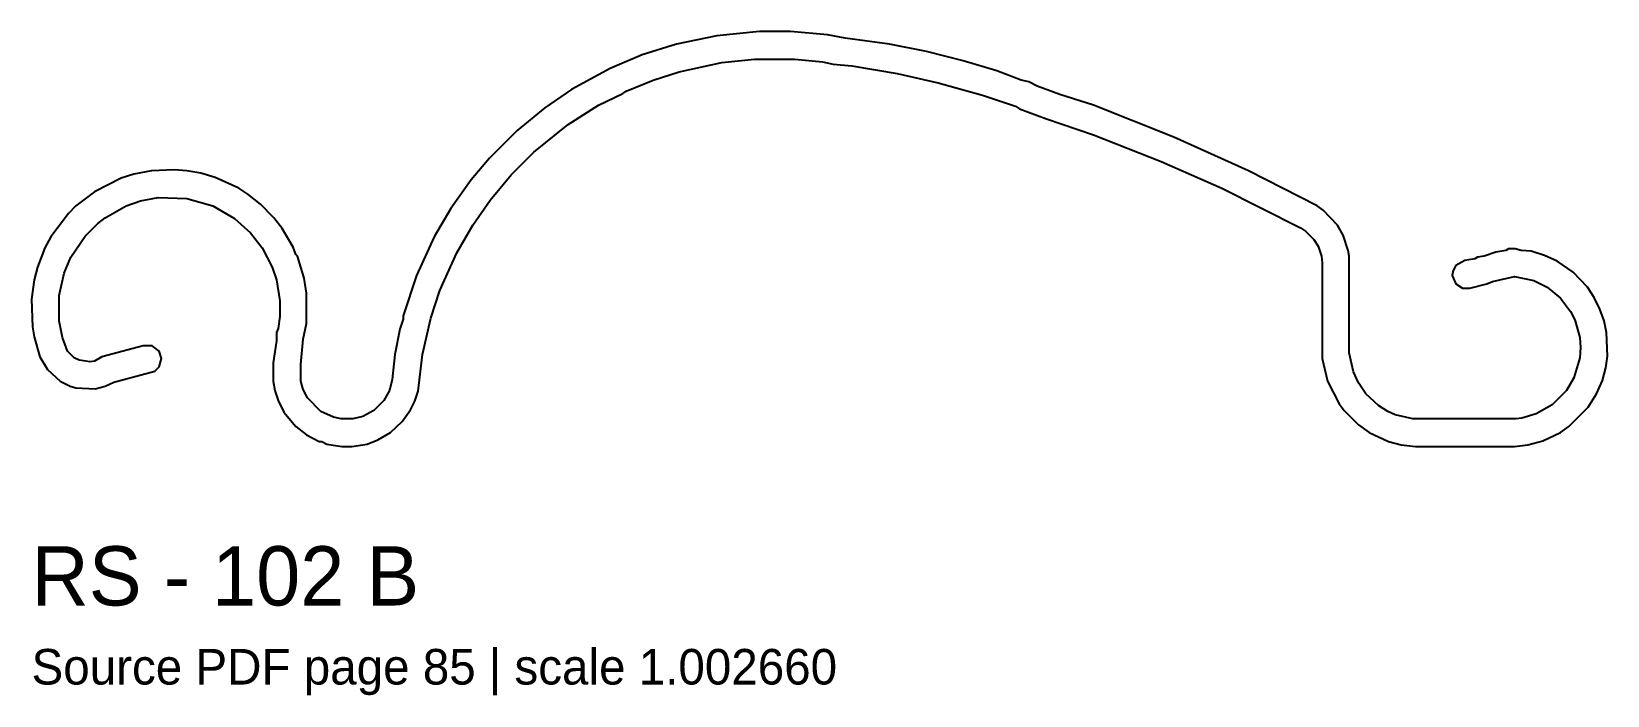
# Model space of a CAD drawing. Header units: millimetres. Extents: x 0 to 79.8, y -12.6 to 21.1.
import ezdxf

# ---------------------------------------------------------------- set-up
doc = ezdxf.new("R2010")
doc.units = ezdxf.units.MM
doc.layers.add('INFO', color=7, linetype='Continuous')
doc.layers.add('PROFILE', color=7, linetype='Continuous')

msp = doc.modelspace()

# ---------------------------------------------------------------- linework, layer by layer
at = {"layer": 'PROFILE'}
msp.add_lwpolyline([(0, 7.513), (0.042, 6.112), (0.127, 5.603), (0.424, 4.584), (0.806, 3.947), (1.443, 3.353), (1.953, 3.099), (2.25, 3.014), (3.226, 2.971), (3.735, 3.099), (4.16, 3.311), (6.24, 3.863), (6.452, 4.075), (6.579, 4.499), (6.452, 4.881), (6.112, 5.136), (5.645, 5.136), (3.565, 4.584), (3.183, 4.372), (2.971, 4.329), (2.419, 4.414), (2.165, 4.542), (1.825, 4.881), (1.571, 5.56), (1.401, 6.409), (1.401, 7.683), (1.655, 8.829), (1.995, 9.635), (2.717, 10.696), (3.353, 11.333), (3.735, 11.63), (4.796, 12.224), (5.518, 12.479), (6.409, 12.649), (7.853, 12.606), (9.168, 12.224), (10.272, 11.588), (11.078, 10.866), (11.673, 10.102), (12.182, 9.126), (12.394, 8.489), (12.564, 7.428), (12.564, 6.622), (12.479, 6.027), (12.394, 5.815), (12.394, 5.391), (12.224, 4.287), (12.224, 3.353), (12.309, 2.886), (12.479, 2.377), (12.776, 1.783), (13.37, 1.061), (13.922, 0.637), (14.559, 0.297), (14.686, 0.297), (14.941, 0.17), (15.705, 0.042), (16.214, 0.042), (16.978, 0.17), (17.53, 0.382), (18.167, 0.764), (18.761, 1.316), (19.186, 1.91), (19.398, 2.335), (19.568, 2.844), (19.78, 4.712), (20.204, 6.537), (20.671, 7.937), (21.52, 9.847), (22.327, 11.248), (23.218, 12.522), (24.279, 13.795), (25.425, 14.941), (27.165, 16.342), (28.693, 17.318), (29.924, 17.912), (30.094, 18.04), (31.452, 18.591), (32.768, 19.016), (34.933, 19.483), (36.588, 19.652), (38.626, 19.652), (40.027, 19.525), (40.578, 19.398), (41.512, 19.313), (43.804, 18.931), (45.884, 18.464), (48.134, 17.827), (49.789, 17.276), (50.001, 17.148), (51.36, 16.639), (53.737, 15.832), (57.175, 14.474), (60.231, 13.116), (64.221, 11.121), (64.475, 10.951), (64.9, 10.527), (65.112, 10.187), (65.282, 9.678), (65.324, 9.338), (65.324, 4.499), (65.579, 3.353), (66.173, 2.207), (66.428, 1.868), (67.149, 1.146), (67.701, 0.764), (68.678, 0.297), (69.314, 0.127), (70.036, 0.042), (75.044, 0.042), (75.724, 0.127), (76.488, 0.34), (77.379, 0.764), (77.803, 1.061), (78.78, 2.037), (79.204, 2.717), (79.501, 3.396), (79.671, 4.032), (79.756, 4.627), (79.713, 5.815), (79.586, 6.409), (79.374, 7.004), (79.077, 7.598), (78.737, 8.107), (78.016, 8.871), (77.209, 9.423), (76.572, 9.72), (75.893, 9.932), (75.384, 9.975), (75.087, 10.06), (74.747, 10.06), (74.62, 9.975), (74.111, 9.89), (73.516, 9.678), (73.177, 9.635), (73.049, 9.55), (72.54, 9.465), (72.073, 9.211), (71.946, 8.956), (71.903, 8.701), (72.073, 8.277), (72.413, 8.065), (72.795, 8.065), (73.644, 8.277), (73.941, 8.404), (75.044, 8.659), (76.021, 8.447), (76.7, 8.107), (77.379, 7.555), (77.888, 6.876), (78.101, 6.452), (78.355, 5.56), (78.398, 5.051), (78.355, 4.542), (78.058, 3.523), (77.676, 2.886), (76.955, 2.165), (76.148, 1.698), (75.426, 1.486), (75.129, 1.443), (69.908, 1.443), (69.017, 1.655), (68.635, 1.825), (68.168, 2.122), (67.532, 2.717), (67.149, 3.268), (66.895, 3.82), (66.683, 4.796), (66.683, 9.678), (66.64, 9.975), (66.385, 10.739), (66.088, 11.248), (65.367, 12.012), (65.07, 12.224), (61.589, 14.007), (57.811, 15.705), (53.737, 17.318), (52.039, 17.87), (50.893, 18.294), (50.468, 18.506), (50.086, 18.591), (48.855, 19.058), (47.157, 19.568), (45.29, 20.034), (43.422, 20.417), (41.173, 20.714), (40.281, 20.883), (38.414, 21.053), (36.843, 21.053), (34.678, 20.841), (32.641, 20.417), (30.901, 19.865), (29.288, 19.186), (27.335, 18.124), (25.977, 17.191), (24.576, 16.045), (23.175, 14.644), (22.242, 13.54), (21.223, 12.097), (20.374, 10.654), (19.483, 8.701), (18.804, 6.664), (18.804, 6.494), (18.634, 5.985), (18.379, 4.712), (18.252, 3.438), (18.124, 2.886), (17.827, 2.377), (17.318, 1.868), (16.766, 1.571), (16.257, 1.443), (15.663, 1.443), (15.281, 1.528), (14.644, 1.825), (13.965, 2.504), (13.752, 2.929), (13.625, 3.353), (13.625, 4.202), (13.752, 5.476), (13.922, 6.282), (13.922, 7.81), (13.795, 8.574), (13.455, 9.678), (13.37, 9.763), (13.243, 10.145), (12.691, 11.078), (12.267, 11.63), (11.588, 12.309), (10.951, 12.819), (10.484, 13.116), (9.296, 13.668), (8.574, 13.88), (7.853, 14.007), (7.216, 14.05), (6.07, 14.007), (5.178, 13.837), (4.542, 13.625), (3.183, 12.946), (2.25, 12.224), (1.868, 11.842), (0.976, 10.654), (0.679, 10.102), (0.297, 9.126), (0.127, 8.489)], close=True, dxfattribs=at)

# ---------------------------------------------------------------- texts
at = {"layer": 'INFO'}
for s, height, p in [('RS - 102 B', 3, (0, -8)), ('Source PDF page 85 | scale 1.002660', 1.8, (0, -12))]:
    msp.add_text(s, height=height, dxfattribs=at).set_placement(p)

doc.saveas('drawing.dxf')
